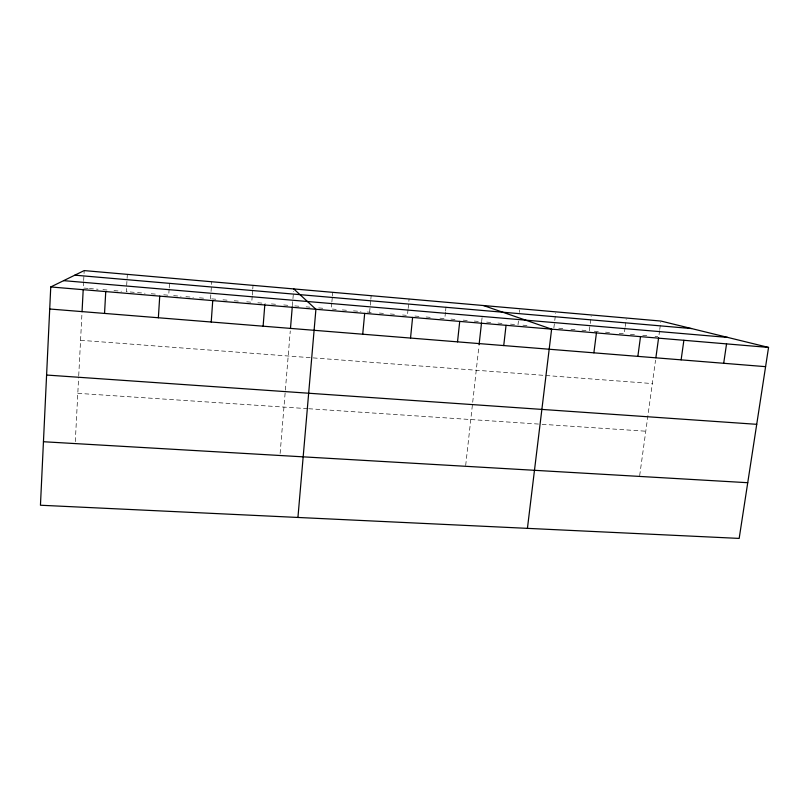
<?xml version="1.0" encoding="UTF-8"?>
<svg xmlns="http://www.w3.org/2000/svg" width="809" height="809" viewBox="0 0 809 809"><rect width="100%" height="100%" fill="white"/><g stroke="black" fill="none" stroke-linecap="round" stroke-linejoin="round"><path stroke-width="0.61" stroke-dasharray="4.04 3.03" d="M75.298 441.623L78.655 376.984M78.726 375.73L81.921 314.256M83.61 281.795L83.287 288.014L88.201 288.429M83.671 280.551L84.187 270.59M127.326 274.362L126.315 291.655L136.296 292.494M169.121 289.116L168.727 295.234L162.488 294.709M169.202 287.883L169.516 282.988M210.532 298.774L210.957 292.696M211.048 291.473L211.736 281.754M252.206 296.225L251.741 302.253L246.745 301.828M252.297 295.012L252.671 290.188M252.762 288.985L253.035 285.365M280.116 453.485L285.264 391.334M285.365 390.12L290.269 330.942M292.362 305.691L293.556 291.321M331.781 303.031L331.255 308.977L336.2 309.392M331.882 301.848L332.307 297.095M332.408 295.902L332.732 292.342M369.612 312.223L370.168 306.318M370.279 305.145L370.724 300.422M370.835 299.239L371.169 295.7M408.039 309.564L407.453 315.419L402.569 315.004M408.161 308.391L409.091 299.017M445.456 312.314L444.798 318.574L437.325 317.947M445.587 311.06L446.113 306.055M465.681 465.468L478.938 346.05M481.638 321.689L482.326 315.47M518.003 324.763L518.427 321.062M519.439 312.416L519.722 309.948M553.882 327.797L554.63 321.669M554.772 320.445L555.672 313.083M589.296 330.79L590.074 324.702M590.226 323.489L591.157 316.177M625.054 327.706L624.255 333.743L619.259 333.328M625.215 326.492L626.176 319.242M639.676 475.621L655.533 360.197M659.588 330.659L658.769 336.665L655.068 336.352M659.75 329.455L660.741 322.255M77.806 393.336L307.481 408.656M308.714 408.737L538.47 424.058M542.131 424.3L645.774 431.207M80.566 340.296L652.327 383.567M89.435 288.53L98.041 289.258M102.955 289.673L109.104 290.198M114.018 290.613L121.401 291.24M137.54 292.605L145.023 293.232M151.263 293.758L157.502 294.284M173.642 295.649L181.024 296.276M185.939 296.691L193.321 297.318M199.469 297.833L205.617 298.359M211.776 298.875L216.772 299.3M223.021 299.826L229.26 300.351M234.256 300.776L240.506 301.302M257.899 302.778L265.281 303.395M271.44 303.921L276.365 304.336M283.747 304.963L288.671 305.377M294.87 305.903L301.15 306.429M306.166 306.854L309.928 307.177M318.706 307.916L324.975 308.451M342.389 309.918L348.578 310.444M353.523 310.858L360.945 311.485M367.134 312.011L372.049 312.426M379.381 313.043L384.265 313.457M390.363 313.973L396.471 314.489M414.926 316.046L419.901 316.471M426.131 316.997L432.35 317.522M450.937 319.09L455.851 319.515M463.213 320.131L468.128 320.546M474.266 321.072L480.415 321.588M486.654 322.113L491.67 322.538M497.939 323.064L504.209 323.6M510.479 324.126L516.749 324.662M522.948 325.178L527.893 325.602M558.766 328.211L563.651 328.626M570.982 329.243L575.866 329.657M581.964 330.173L588.072 330.689M594.291 331.215L600.531 331.741M605.526 332.165L611.766 332.691M630.413 334.269L635.348 334.683M642.74 335.31L647.675 335.725"/><path stroke-width="1.21" d="M50.755 286.952L40.45 505.231L739.173 538.41L768.55 347.425L660.913 321.052L84.187 270.59L50.755 286.952L768.55 347.425M82.053 311.758L83.216 289.268M104.543 313.427L105.746 291.584M158.362 317.765L159.737 296.134M211.22 322.012L212.737 300.594M263.117 326.199L264.796 304.983M290.471 328.535L292.271 306.894M297.934 517.457L315.914 309.291L293.758 288.924M362.725 334.218L364.677 313.396M410.527 338.071L412.6 317.431M457.52 341.853L459.724 321.406M479.07 344.836L481.507 322.912M503.734 345.574L506.05 325.309M527.428 528.348L551.617 329.152L483.438 305.529M593.877 352.835L596.435 332.924M637.856 356.375L640.516 336.635M655.877 357.72L658.597 337.899M681.117 359.863L683.878 340.296M723.691 363.292L726.553 343.886M43.443 441.734L747.738 482.71M46.598 375.042L756.718 424.321M49.713 309.008L765.587 366.659M63.628 280.652L727.787 337.434M74.843 275.161L691.553 328.565"/></g></svg>
